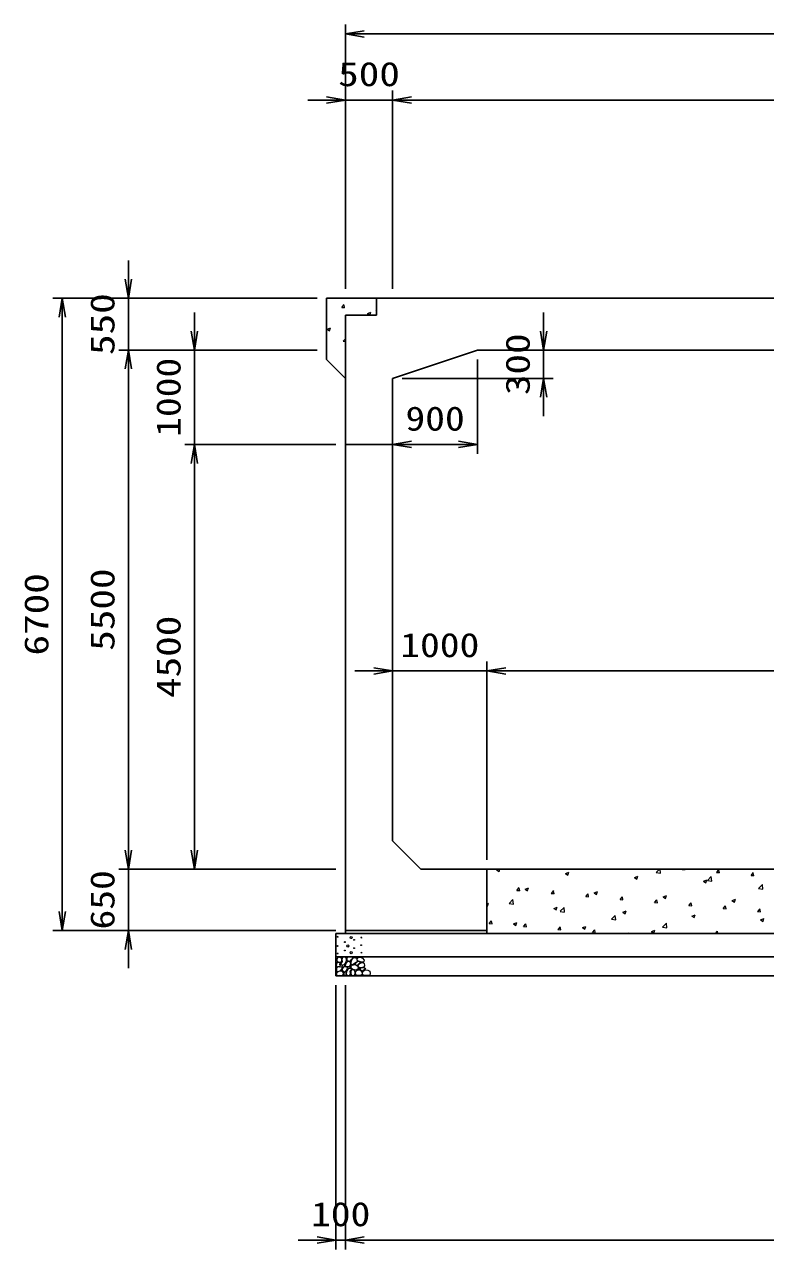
# Model space of a CAD drawing. Units: millimetres at full size. Extents: x 0 to 84100, y 0 to 59400.
# Drawn here: x 58150 to 66001, y 29320 to 42300 of the extents above; entities that cross this region are included whole.
import ezdxf
from ezdxf.enums import TextEntityAlignment as Align

# ---------------------------------------------------------------- set-up
doc = ezdxf.new("R2010")
doc.units = ezdxf.units.MM
for name, color, linetype, lineweight in [('D-DCR-HCHn', 4, 'Continuous', 9), ('D-STR-DIM', 7, 'Continuous', 25), ('D-STR-STRn', 1, 'Continuous', 25)]:
    doc.layers.add(name, color=color, linetype=linetype, lineweight=lineweight)
doc.styles.add('ＭＳ ゴシック', font='')
doc.styles.get('ＭＳ ゴシック').set_extended_font_data('MS Gothic')

# ---------------------------------------------------------------- blocks, each defined once
blk = doc.blocks.new('open_arrow')
at = {"color": 0, "linetype": 'Continuous', "lineweight": -2}
blk.add_lwpolyline([(7.5, 1.25), (0, 0), (7.5, -1.25)], dxfattribs=at)

msp = doc.modelspace()

# ---------------------------------------------------------------- linework, layer by layer
at = {"layer": 'D-DCR-HCHn'}
for p, q in [((61511.211, 39302.492), (61535.701, 39331.678)), ((61541.136, 39298.291), (61535.262, 39330.134)), ((61510.629, 39302.485), (61540.993, 39299.829)), ((61782.925, 39236.63), (61807.579, 39220)), ((61783.131, 39236.657), (61818.7, 39250.311)), ((61808.326, 39220), (61818.523, 39250.389)), ((61874.997, 39270.607), (61880, 39270.17)), ((61875.581, 39270.614), (61880, 39275.881)), ((61356.092, 39072.784), (61381.361, 39055.74)), ((61356.298, 39072.811), (61391.867, 39086.465)), ((61381.39, 39055.845), (61391.69, 39086.543)), ((61526.73, 38945.086), (61550, 38969.338)), ((61526.878, 38944.545), (61550, 38940.959)), ((63152.339, 33343.721), (63177.608, 33326.677)), ((63152.563, 33343.732), (63168.892, 33350)), ((63177.631, 33326.784), (63185.421, 33350)), ((63882.401, 33303.036), (63907.67, 33285.992)), ((63882.626, 33303.047), (63918.195, 33316.701)), ((63907.693, 33286.099), (63917.993, 33316.797)), ((64612.462, 33262.351), (64637.731, 33245.307)), ((64612.689, 33262.361), (64648.258, 33276.015)), ((64637.754, 33245.415), (64648.055, 33276.113)), ((64843.669, 33314.231), (64877.99, 33350)), ((64843.809, 33313.696), (64888.989, 33306.688)), ((64888.9, 33307.124), (64883.912, 33350)), ((65118.491, 33347.639), (65148.855, 33344.983)), ((65119.099, 33347.639), (65121.08, 33350)), ((65148.95, 33343.418), (65147.736, 33350)), ((65342.751, 33221.676), (65378.321, 33235.33)), ((65367.816, 33204.73), (65378.116, 33235.428)), ((65385.827, 33230.146), (65425.395, 33271.384)), ((65385.967, 33229.61), (65431.147, 33222.603)), ((65431.058, 33223.039), (65425.446, 33271.284)), ((65482.859, 33315.761), (65513.223, 33313.105)), ((65483.469, 33315.761), (65507.959, 33344.948)), ((65513.317, 33311.537), (65507.444, 33343.38)), ((65847.228, 33283.883), (65877.592, 33281.227)), ((65847.838, 33283.883), (65872.328, 33313.069)), ((65877.685, 33279.657), (65871.812, 33311.499)), ((63367.136, 33124.917), (63397.5, 33122.26)), ((63367.739, 33124.917), (63392.23, 33154.103)), ((63397.594, 33120.707), (63391.721, 33152.549)), ((63455.568, 33139.191), (63480.837, 33122.146)), ((63455.793, 33139.201), (63491.362, 33152.855)), ((63480.86, 33122.254), (63491.16, 33152.952)), ((63732.109, 33093.038), (63756.599, 33122.225)), ((63761.962, 33088.826), (63756.088, 33120.669)), ((64185.856, 33098.516), (64221.425, 33112.169)), ((64210.921, 33081.569), (64221.222, 33112.267)), ((65342.524, 33221.666), (65367.793, 33204.622)), ((65927.985, 33146.061), (65967.553, 33187.299)), ((65928.126, 33145.524), (65973.305, 33138.517)), ((65973.217, 33138.955), (65967.604, 33187.199)), ((63050, 32983.432), (63064.529, 32989.009)), ((63054.027, 32958.408), (63064.327, 32989.106)), ((63284.545, 32987.548), (63324.112, 33028.785)), ((63284.684, 32987.016), (63329.864, 32980.009)), ((63329.775, 32980.442), (63324.163, 33028.686)), ((63731.504, 33093.038), (63761.868, 33090.382)), ((64095.872, 33061.16), (64126.236, 33058.504)), ((64096.478, 33061.16), (64120.968, 33090.347)), ((64126.329, 33056.945), (64120.456, 33088.788)), ((64185.629, 33098.506), (64210.898, 33081.462)), ((64460.24, 33029.282), (64490.605, 33026.626)), ((64460.847, 33029.282), (64485.338, 33058.468)), ((64490.697, 33025.065), (64484.824, 33056.908)), ((64824.609, 32997.404), (64854.973, 32994.748)), ((64825.217, 32997.404), (64849.707, 33026.59)), ((64855.065, 32993.184), (64849.191, 33025.027)), ((64915.691, 33057.821), (64940.96, 33040.777)), ((64915.918, 33057.83), (64951.488, 33071.484)), ((64940.983, 33040.885), (64951.283, 33071.583)), ((65189.586, 32965.526), (65214.076, 32994.712)), ((65219.432, 32961.304), (65213.559, 32993.147)), ((65645.753, 33017.136), (65671.022, 33000.092)), ((65645.981, 33017.145), (65681.551, 33030.799)), ((65671.045, 33000.2), (65681.345, 33030.898)), ((63050, 32961.002), (63054.004, 32958.301)), ((63758.797, 32934.66), (63784.066, 32917.616)), ((63759.023, 32934.67), (63794.592, 32948.324)), ((63784.088, 32917.724), (63794.389, 32948.422)), ((63826.703, 32903.463), (63866.27, 32944.701)), ((63826.842, 32902.931), (63872.022, 32895.924)), ((63871.934, 32896.357), (63866.321, 32944.602)), ((64368.861, 32819.378), (64408.428, 32860.616)), ((64414.092, 32812.272), (64408.479, 32860.517)), ((64488.858, 32893.975), (64514.127, 32876.931)), ((64489.086, 32893.985), (64524.655, 32907.638)), ((64514.15, 32877.039), (64524.45, 32907.737)), ((65188.977, 32965.526), (65219.341, 32962.87)), ((65218.92, 32853.29), (65244.189, 32836.246)), ((65219.148, 32853.299), (65254.718, 32866.953)), ((65244.212, 32836.355), (65254.512, 32867.053)), ((65553.345, 32933.648), (65583.709, 32930.992)), ((65553.955, 32933.648), (65578.446, 32962.834)), ((65583.8, 32929.423), (65577.927, 32961.266)), ((65917.713, 32901.77), (65948.077, 32899.113)), ((65918.325, 32901.769), (65942.815, 32930.956)), ((65948.168, 32897.543), (65942.294, 32929.385)), ((63073.253, 32774.681), (63103.617, 32772.025)), ((63073.857, 32774.681), (63098.347, 32803.867)), ((63103.709, 32770.473), (63097.836, 32802.316)), ((63331.964, 32770.815), (63357.233, 32753.77)), ((63332.19, 32770.824), (63367.759, 32784.478)), ((63357.255, 32753.878), (63367.556, 32784.576)), ((63437.622, 32742.803), (63467.986, 32740.147)), ((63438.226, 32742.803), (63462.716, 32771.989)), ((63468.077, 32738.593), (63462.203, 32770.436)), ((63801.99, 32710.925), (63832.354, 32708.269)), ((63802.596, 32710.925), (63827.086, 32740.111)), ((63832.444, 32706.712), (63826.571, 32738.555)), ((64062.025, 32730.13), (64087.294, 32713.086)), ((64062.253, 32730.139), (64097.822, 32743.793)), ((64087.317, 32713.193), (64097.617, 32743.891)), ((64369, 32818.845), (64414.18, 32811.838)), ((64911.019, 32735.294), (64950.586, 32776.531)), ((64911.158, 32734.76), (64956.338, 32727.753)), ((64956.25, 32728.188), (64950.638, 32776.433)), ((65948.981, 32812.606), (65974.251, 32795.561)), ((65949.211, 32812.614), (65984.78, 32826.268)), ((65974.273, 32795.67), (65984.573, 32826.368)), ((64166.358, 32679.047), (64196.722, 32676.391)), ((64166.965, 32679.047), (64191.455, 32708.233)), ((64196.812, 32674.832), (64190.939, 32706.674)), ((64550.492, 32670), (64555.824, 32676.355)), ((64556.19, 32670), (64555.306, 32674.794)), ((64792.087, 32689.445), (64817.356, 32672.401)), ((64792.315, 32689.454), (64827.885, 32703.107)), ((64817.379, 32672.509), (64827.679, 32703.207)), ((65471.207, 32670), (65492.744, 32692.447)), ((65495.396, 32670), (65492.796, 32692.348))]:
    msp.add_line(p, q, dxfattribs=at)
for points in [[(61457.281, 32353.808), (61450.346, 32333.005), (61459.592, 32319.136), (61482.707, 32316.824), (61498.488, 32323.599), (61491.952, 32339.939), (61496.575, 32349.185), (61487.33, 32358.431), (61473.461, 32363.053)], [(61501.198, 32411.594), (61480.395, 32416.217), (61461.904, 32406.971), (61459.592, 32386.168), (61464.215, 32369.988), (61487.33, 32363.053), (61503.51, 32363.053), (61510.444, 32374.611), (61510.444, 32400.037)], [(61519.69, 32413.906), (61512.756, 32393.102), (61515.067, 32369.988), (61498.887, 32344.562), (61519.69, 32333.005), (61542.805, 32344.562), (61556.673, 32363.053), (61561.296, 32393.102), (61556.673, 32409.283), (61542.805, 32416.217)], [(61524.313, 32333.005), (61512.756, 32323.759), (61517.379, 32316.824), (61533.559, 32316.824), (61540.493, 32319.136), (61545.116, 32328.382), (61538.182, 32335.316)], [(61558.985, 32358.431), (61547.427, 32330.693), (61556.673, 32319.136), (61584.411, 32319.136), (61595.968, 32323.759), (61607.525, 32339.939), (61607.525, 32353.808), (61595.968, 32372.299), (61582.099, 32374.611)], [(61663.203, 32279.532), (61627.829, 32286.129), (61612.782, 32298.266), (61608.03, 32317.263), (61622.713, 32331.629), (61651.323, 32339.69), (61672.97, 32326.761), (61686.961, 32309.347), (61683.002, 32291.67)], [(61623.447, 32336.214), (61610.689, 32340.569), (61609.425, 32368.678), (61622.512, 32397.359), (61639.448, 32413.536), (61671.403, 32407.032), (61674.133, 32371.913), (61663.816, 32359.876), (61635.739, 32344.301)], [(61654.798, 32345.711), (61656.454, 32339.566), (61662.011, 32335.193), (61674.19, 32333.302), (61685.305, 32339.802), (61695.592, 32349.138), (61704.858, 32357.333), (61704.635, 32363.462), (61698.736, 32368.875), (61684.203, 32370.356), (61671.47, 32364.383), (61662.011, 32355.165), (61657.281, 32350.556)], [(61682.012, 32379.601), (61675.964, 32385.086), (61674.897, 32390.792), (61678.414, 32403.305), (61688.71, 32417.61), (61711.004, 32416.105), (61732.571, 32405.811), (61747.195, 32385.597), (61745.021, 32372.456), (61738.02, 32365.716), (61726.769, 32363.215), (61710.511, 32367.483), (61689.289, 32374.481)], [(61743.372, 32311.832), (61748.688, 32316.874), (61755.476, 32325.68), (61757.145, 32333.275), (61753.144, 32347.685), (61739.088, 32358.67), (61718.907, 32357.89), (61691.698, 32343.001), (61682.086, 32330.757), (61685.152, 32316.784), (61694.778, 32310.04), (61703.599, 32309.145), (61717.363, 32309.524), (61730.808, 32311.002)], [(61501.155, 32277.009), (61518.277, 32302.692), (61516.137, 32309.112), (61492.594, 32315.533), (61471.192, 32313.393), (61456.21, 32300.551), (61454.07, 32285.57), (61456.21, 32270.588), (61473.332, 32266.308)], [(61509.716, 32223.503), (61524.698, 32229.924), (61528.978, 32251.326), (61520.417, 32266.308), (61505.435, 32270.588), (61486.173, 32268.448), (61464.771, 32259.887), (61454.07, 32247.045), (61454.07, 32232.064), (61460.49, 32223.503), (61486.173, 32225.643)], [(61561.082, 32277.009), (61571.783, 32302.692), (61563.222, 32313.393), (61537.539, 32313.393), (61526.838, 32309.112), (61516.137, 32294.131), (61516.137, 32281.289), (61526.838, 32264.167), (61539.679, 32262.027)], [(61556.801, 32229.924), (61556.801, 32255.606), (61546.1, 32262.027), (61535.399, 32255.606), (61533.259, 32240.625), (61535.399, 32227.783), (61550.381, 32223.503)], [(61597.466, 32225.643), (61603.886, 32244.905), (61601.746, 32266.308), (61616.728, 32289.85), (61597.466, 32300.551), (61576.063, 32289.85), (61563.222, 32272.728), (61558.941, 32244.905), (61563.222, 32229.924), (61576.063, 32223.503)], [(61593.185, 32300.551), (61603.886, 32309.112), (61599.606, 32315.533), (61584.624, 32315.533), (61578.204, 32313.393), (61573.923, 32304.832), (61580.344, 32298.411)], [(61614.588, 32227.783), (61633.85, 32223.503), (61650.972, 32232.064), (61653.112, 32251.326), (61650.968, 32274.878), (61627.429, 32282.327), (61612.447, 32278.603), (61606.027, 32262.027), (61606.027, 32238.484)], [(61662.352, 32273.637), (61677.306, 32282.556), (61703.44, 32282.292), (61724.93, 32263.525), (61728.643, 32234.899), (61714.853, 32224.245), (61678.098, 32221.871), (61661.731, 32231.633), (61657.172, 32254.06)], [(61699.971, 32285.265), (61704.183, 32288.446), (61707.686, 32293.505), (61707.81, 32300.431), (61703.414, 32306.067), (61695.769, 32307.977), (61689.356, 32306.179), (61687.704, 32300.442), (61686.896, 32294.835), (61687.881, 32287.456), (61693.975, 32284.127)], [(61727.597, 32270.331), (61717.895, 32275.079), (61710.89, 32283.822), (61710.719, 32295.084), (61714.942, 32305.627), (61730.189, 32307.625), (61745.054, 32308.018), (61759.481, 32302.512), (61761.849, 32293.273), (61749.54, 32282.195), (61734.555, 32273.15)], [(61759.972, 32222.493), (61744.837, 32224.274), (61734.866, 32229.787), (61730.835, 32242.722), (61730.945, 32254.963), (61740.172, 32271.678), (61758.242, 32282.822), (61785.731, 32278.403), (61807.453, 32270.334), (61812.643, 32246.125), (61808.03, 32228.257), (61786.884, 32222.877)]]:
    msp.add_lwpolyline(points, close=True, dxfattribs=at)
msp.add_lwpolyline([(61593.432, 32418.547), (61576.093, 32416.446), (61564.258, 32408.701), (61564.626, 32389.819), (61570.514, 32376.087), (61585.025, 32376.185), (61605.107, 32379.153), (61614.799, 32393.689), (61624.082, 32403.492), (61626.884, 32414.345), (61614.099, 32418.547), (61593.082, 32418.547)], dxfattribs=at)
for centre, radius in [((61467.803, 32634.121), 4.5), ((61543.437, 32577.541), 4.5), ((61609.996, 32625.045), 11.25), ((61641.563, 32601.359), 4.5), ((61718.909, 32625.045), 4.5), ((61466.091, 32536.145), 4.5), ((61467.803, 32455.879), 4.5), ((61543.437, 32488.641), 4.5), ((61575.004, 32536.145), 11.25), ((61609.996, 32464.955), 11.25), ((61641.563, 32512.459), 4.5), ((61717.197, 32545.221), 4.5), ((61718.909, 32464.955), 4.5)]:
    msp.add_circle(centre, radius, dxfattribs=at)
at = {"layer": 'D-STR-DIM'}
for p, q in [((61550, 39500), (61550, 42300)), ((61550, 42200), (74550, 42200)), ((61550, 39500), (61550, 41600)), ((62050, 39500), (62050, 41600)), ((62050, 39500), (62050, 41600)), ((61150, 41500), (62450, 41500)), ((62050, 41500), (74050, 41500)), ((59250, 38450), (59250, 39800)), ((61250, 39400), (58450, 39400)), ((58550, 32700), (58550, 39400)), ((61250, 39400), (59150, 39400)), ((59950, 37450), (59950, 39250)), ((63650, 38150), (63650, 39250)), ((61250, 38850), (59150, 38850)), ((61250, 38850), (59150, 38850)), ((59250, 33350), (59250, 38850)), ((61250, 38850), (59850, 38850)), ((63050, 38850), (63750, 38850)), ((62950, 38750), (62950, 37750)), ((62050, 38450), (62050, 37750)), ((62150, 38550), (63750, 38550)), ((61450, 37850), (59850, 37850)), ((61450, 37850), (59850, 37850)), ((59950, 37850), (59950, 33350)), ((62950, 37850), (62050, 37850)), ((61650, 35450), (63450, 35450)), ((63050, 33450), (63050, 35550)), ((63050, 33450), (63050, 35550)), ((63050, 35450), (73050, 35450)), ((59250, 32300), (59250, 33750)), ((61450, 33350), (59150, 33350)), ((61450, 33350), (59150, 33350)), ((61450, 33350), (59850, 33350)), ((61450, 32700), (58450, 32700)), ((61450, 32700), (59150, 32700)), ((61450, 32120), (61450, 29320)), ((61550, 32120), (61550, 29320)), ((61550, 32120), (61550, 29320)), ((61050, 29420), (61950, 29420)), ((61550, 29420), (74550, 29420))]:
    msp.add_line(p, q, dxfattribs=at)
at = {"layer": 'D-STR-STRn'}
for p, q in [((61350, 39400), (61350, 38750)), ((61880, 39400), (61350, 39400)), ((61880, 39400), (74220, 39400)), ((61880, 39220), (61880, 39400)), ((61550, 39220), (61880, 39220)), ((61550, 39220), (61550, 32700)), ((62950, 38850), (62050, 38550)), ((62950, 38850), (73150, 38850)), ((61350, 38750), (61550, 38550)), ((62050, 38550), (62050, 33650)), ((61550, 37850), (62050, 37850)), ((62050, 33650), (62350, 33350)), ((62350, 33350), (73750, 33350)), ((63050, 33350), (63050, 32670)), ((61450, 32670), (74650, 32670)), ((61450, 32220), (61450, 32670)), ((61550, 32700), (63050, 32700)), ((61550, 32700), (61550, 32670)), ((61450, 32420), (74650, 32420)), ((61450, 32220), (74650, 32220))]:
    msp.add_line(p, q, dxfattribs=at)

# ---------------------------------------------------------------- block references
at = {"layer": 'D-STR-DIM', "xscale": 26.7, "yscale": 26.7}
for p in [(61550, 42200), (62050, 41500), (62050, 41500), (62050, 37850), (63050, 35450), (63050, 35450), (61550, 29420), (61550, 29420)]:
    msp.add_blockref('open_arrow', p, dxfattribs=at)
for p, rotation in [((61550, 41500), 180), ((59250, 39400), 90), ((58550, 39400), 270), ((59950, 38850), 90), ((63650, 38850), 90), ((59250, 38850), 270), ((59250, 38850), 270), ((63650, 38550), 270), ((59950, 37850), 270), ((59950, 37850), 270), ((62950, 37850), 180), ((62050, 35450), 180), ((59250, 33350), 90), ((59250, 33350), 90), ((59950, 33350), 90), ((58550, 32700), 90), ((59250, 32700), 270), ((61450, 29420), 180)]:
    msp.add_blockref('open_arrow', p, dxfattribs=dict(at, rotation=rotation))

# ---------------------------------------------------------------- texts
at = {"layer": 'D-STR-DIM', "style": 'ＭＳ ゴシック'}
for s, width, p in [('500', 1.25, (61800, 41775)), ('900', 1.2, (62500, 38125)), ('1000', 1.2, (62550, 35725)), ('100', 1.2, (61500, 29695))]:
    msp.add_text(s, height=256.6, dxfattribs=dict(at, width=width)).set_placement(p, align=Align.MIDDLE_CENTER)
for s, width, p in [('550', 1.25, (58975, 39125)), ('300', 1.25, (63375, 38700)), ('1000', 1.2, (59675, 38350)), ('5500', 1.25, (58975, 36100)), ('6700', 1.25, (58275, 36050)), ('4500', 1.25, (59675, 35600)), ('650', 1.2, (58975, 33025))]:
    msp.add_text(s, height=256.6, rotation=90, dxfattribs=dict(at, width=width)).set_placement(p, align=Align.MIDDLE_CENTER)

doc.saveas('drawing.dxf')
